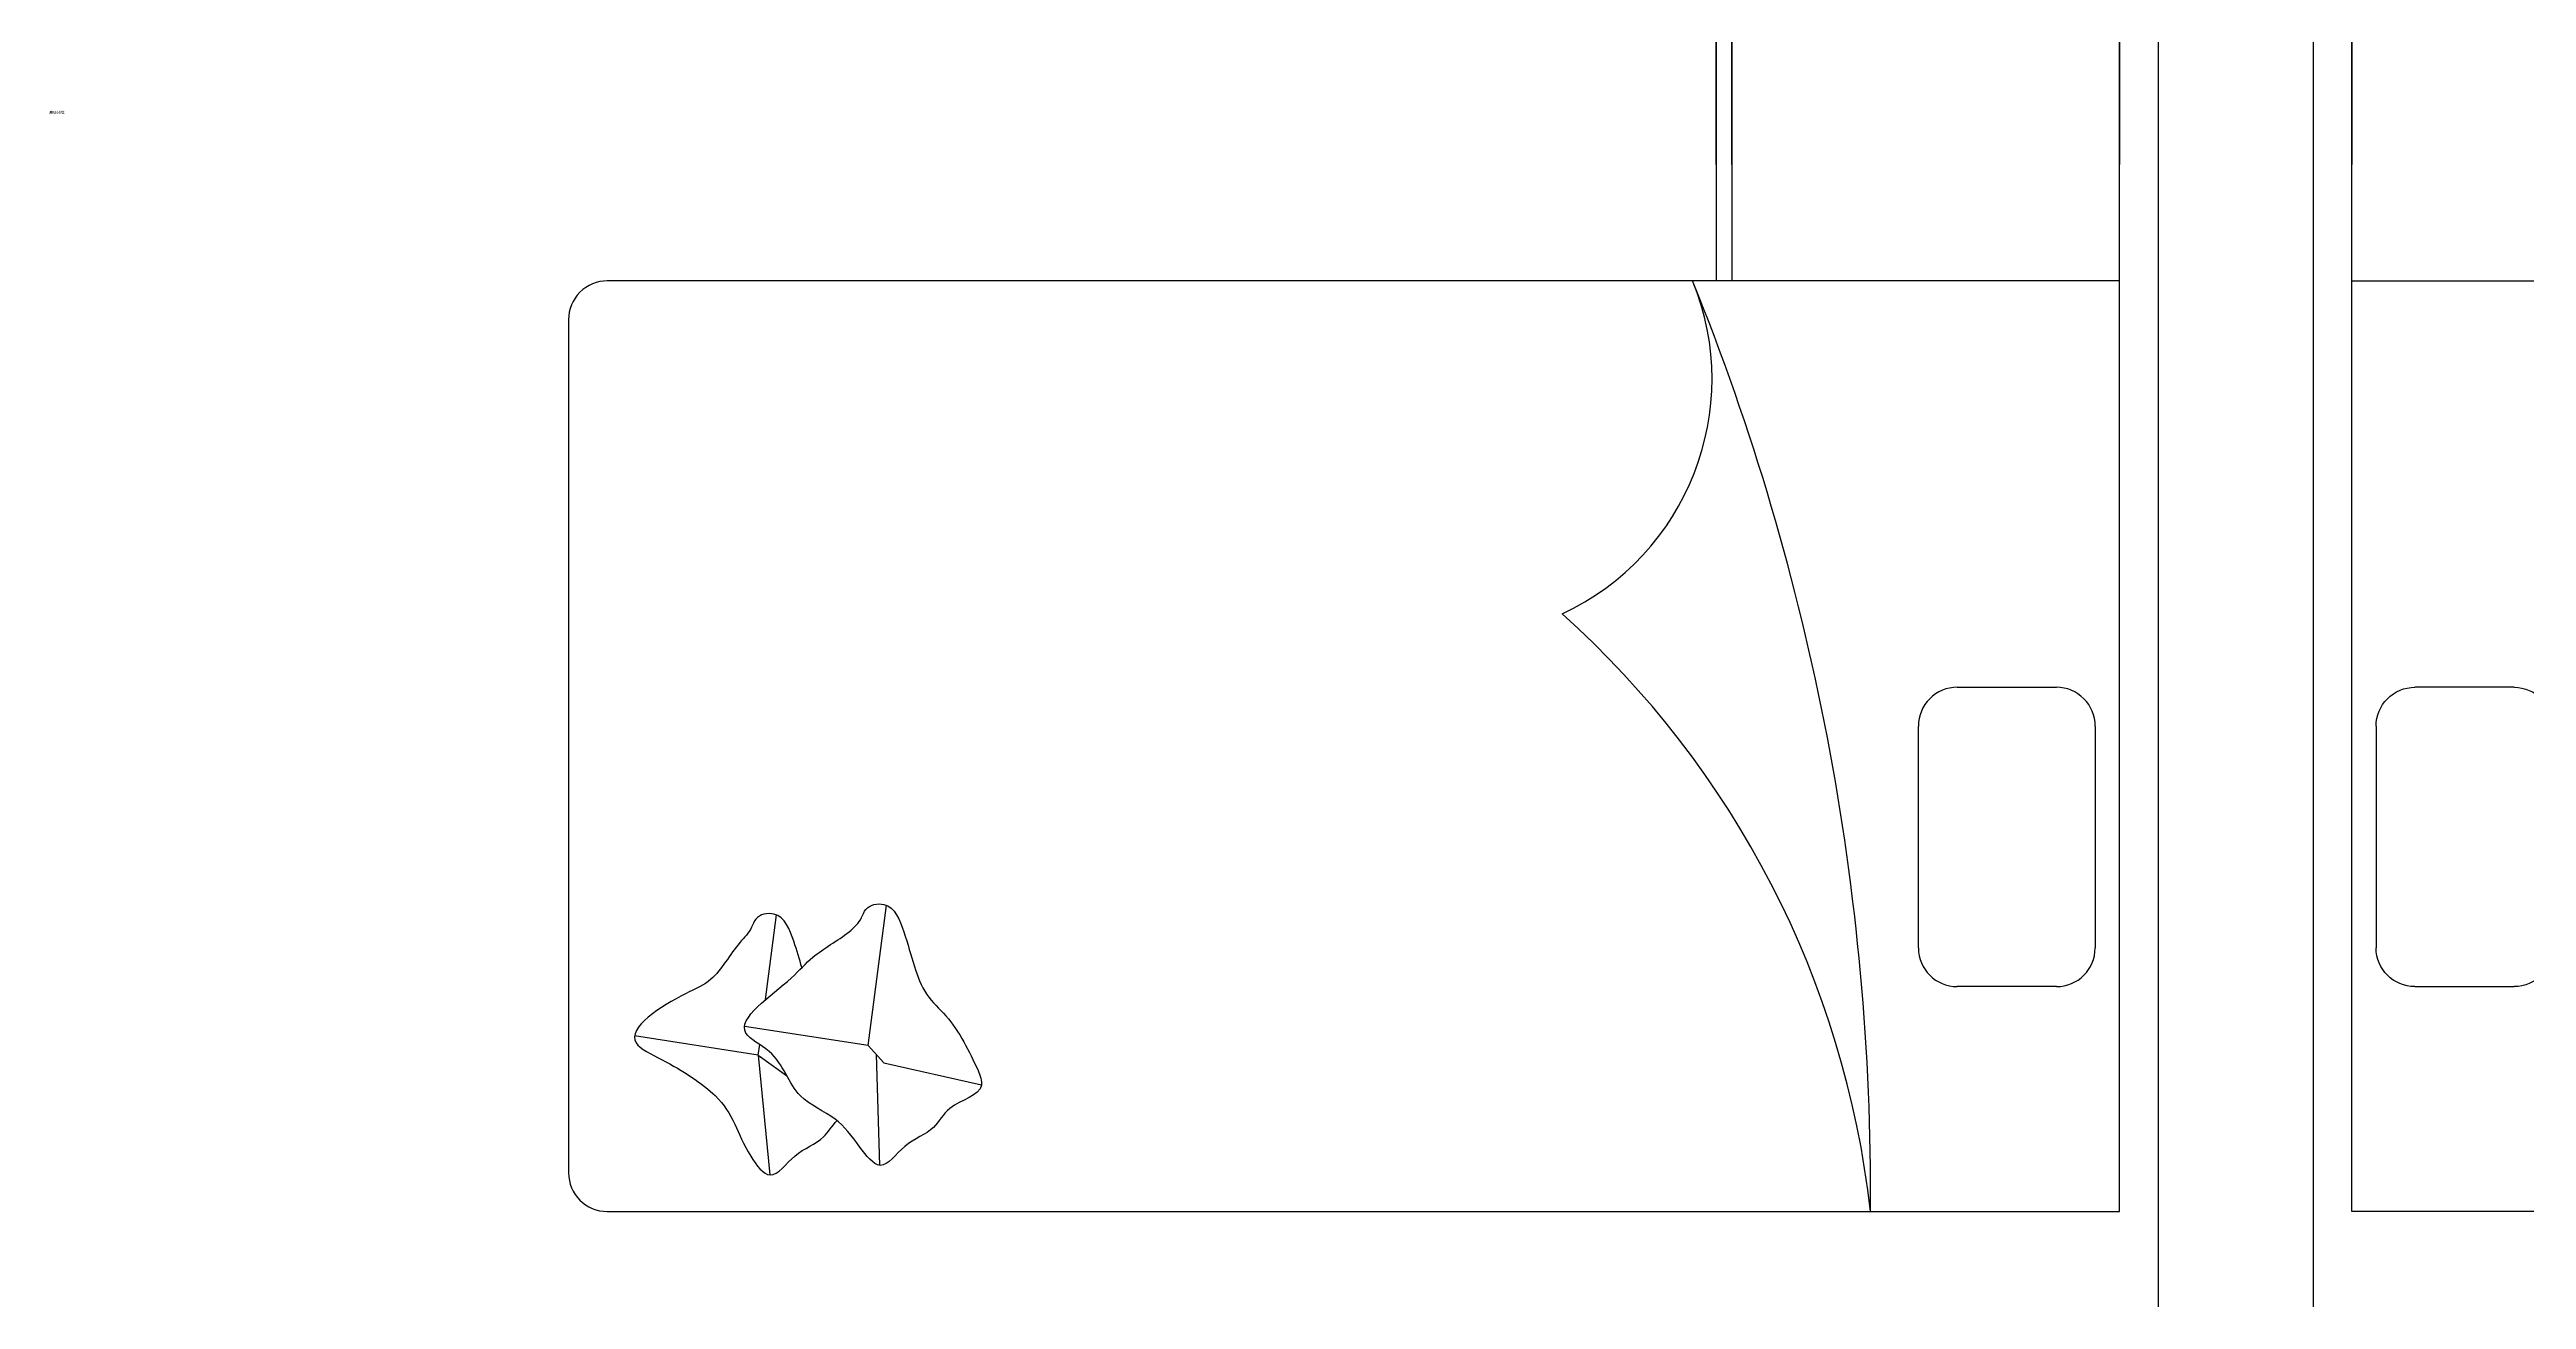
# Model space of a CAD drawing. Header units: centimetres. Extents: x 8510 to 16419, y -974 to 2536.
# Drawn here: x 13508.6 to 13828.1, y 1275.8 to 1437 of the extents above; entities that cross this region are included whole.
import ezdxf

# ---------------------------------------------------------------- set-up
doc = ezdxf.new("R2010")
doc.units = ezdxf.units.CM
for name, color, linetype in [('5', 5, 'Continuous'), ('AXIS', 3, 'Continuous'), ('P5', 5, 'Continuous'), ('轴线', 1, 'Continuous')]:
    doc.layers.add(name, color=color, linetype=linetype)
doc.styles.add('文3.5', font='', dxfattribs={"height": 3.5})
doc.styles.get('文3.5').set_extended_font_data('PMingLiU')

# ---------------------------------------------------------------- blocks, each defined once
blk = doc.blocks.new('16')
at = {"layer": 'P5'}
for p, q in [((-327529.6, -96385.3), (-328629.6, -96385.3)), ((-328679.6, -96435.3), (-328679.6, -98385.3)), ((-327479.6, -98385.3), (-327479.6, -96435.3)), ((-328478.1, -96630), (-328453.3, -96470.4)), ((-328465.7, -96771.7), (-328440.9, -96612.2)), ((-328478.1, -96630), (-328632.5, -96644.8)), ((-328478.1, -96630), (-328504.1, -96666.5)), ((-328478.1, -96630), (-328464.3, -96631.8)), ((-328406.4, -96639.3), (-328297.2, -96653.5)), ((-328476.9, -96781.9), (-328620.1, -96786.5)), ((-328465.7, -96771.7), (-328488, -96792)), ((-328465.7, -96771.7), (-328284.8, -96795.3)), ((-328488, -96792), (-328516.3, -96917.8)), ((-326929.6, -97865.3), (-327479.6, -97865.3)), ((-327329.6, -97865.3), (-326829.6, -97865.3)), ((-326929.6, -97885.3), (-327479.6, -97885.3)), ((-327329.6, -97885.3), (-326829.6, -97885.3)), ((-328339.7, -98126.1), (-328053.7, -98126.1)), ((-328389.7, -98304.1), (-328389.7, -98176.1)), ((-328003.7, -98176.1), (-328003.7, -98304.1)), ((-328053.7, -98354.1), (-328339.7, -98354.1)), ((-328679.6, -98385.3), (-327479.6, -98385.3)), ((-327479.6, -98385.3), (-326929.6, -98385.3)), ((-326829.6, -98385.3), (-327329.6, -98385.3))]:
    blk.add_line(p, q, dxfattribs=at)
for centre, radius, start, end in [((-328629.6, -96435.3), 50, 90, 180), ((-327529.6, -96435.3), 50, 360, 90), ((-328816, -96854.6), 1217.4, 276.4341, 318.1692), ((-327606.2, -97526.3), 333.6, 204.8626, 292.3048), ((-328656.4, -94932.6), 3131.8, 269.575, 292.0704), ((-328339.7, -98176.1), 50, 90, 180), ((-328053.7, -98176.1), 50, 360, 90), ((-328339.7, -98304.1), 50, 180, 270), ((-328053.7, -98304.1), 50, 270, 0)]:
    blk.add_arc(centre, radius, start, end, dxfattribs=at)
blk.add_open_spline([(-328365.2, -96686.3), (-328354.3, -96683), (-328329.9, -96675.9), (-328290.3, -96660.9), (-328297.4, -96626.6), (-328317.7, -96620.9), (-328339.6, -96597.6), (-328381.6, -96575.7), (-328402.6, -96523.5), (-328454.3, -96442), (-328488.7, -96518.6), (-328527.4, -96577.9), (-328563.6, -96599.2), (-328602.9, -96614.6), (-328646.1, -96646.8), (-328601.1, -96676.8), (-328590.7, -96713.1), (-328569.2, -96724.8), (-328562.4, -96731.6)], degree=3, knots=[302.881499, 302.881499, 302.881499, 302.881499, 365.923862, 443.495891, 486.869509, 508.121341, 551.224987, 653.577238, 722.157956, 886.957345, 954.669001, 1080.195465, 1176.186491, 1262.393992, 1325.142437, 1396.247261, 1475.918394, 1525.343184, 1525.343184, 1525.343184, 1525.343184], dxfattribs=at)
blk.add_spline([(-328497.6, -96913.4), (-328427.4, -96871.9), (-328399.7, -96847.4), (-328363.5, -96831.4), (-328318.8, -96817.6), (-328283.7, -96792), (-328290.1, -96768.6), (-328300.7, -96763.2), (-328318.8, -96747.2), (-328351.8, -96700.4), (-328378.4, -96672.7), (-328449.7, -96614.1), (-328473.2, -96643.9), (-328530.6, -96684.4), (-328560.4, -96729.1), (-328596.6, -96761.1), (-328620.1, -96787.2), (-328595.8, -96818.8), (-328571.1, -96855.9), (-328546.6, -96877.2), (-328516.8, -96917.7), (-328497.6, -96913.4)], degree=3, dxfattribs=at)
blk = doc.blocks.new('42')
at = {"layer": '5', "linetype": 'Continuous', "rotation": 270}
blk.add_blockref('16', (8168, -400112.5), dxfattribs=at)
blk = doc.blocks.new('43')
at = {"layer": 'P5'}
blk.add_blockref('42', (0, 0), dxfattribs=at)

msp = doc.modelspace()

# ---------------------------------------------------------------- linework, layer by layer
at = {"layer": '轴线', "color": 7}
for p, q in [((13780.58, 1577.13), (13780.58, 904.63)), ((13800.58, 1577.13), (13800.58, 904.63))]:
    msp.add_line(p, q, dxfattribs=at)

# ---------------------------------------------------------------- block references
at = {"layer": '5', "color": 7, "linetype": 'Continuous', "xscale": -0.1, "yscale": 0.1, "zscale": 0.1, "rotation": 270}
msp.add_blockref('16', (23644.1, 34155.09), dxfattribs=at)
at = {"layer": 'P5', "color": 7, "xscale": 0.1, "yscale": 0.1, "zscale": 0.1, "rotation": 180}
msp.add_blockref('43', (4753.85, -5856.16), dxfattribs=at)

# ---------------------------------------------------------------- texts
at = {"layer": 'AXIS', "color": 7, "style": '文3.5'}
msp.add_text('高级地毯', height=0.35, dxfattribs=at).set_placement((13508.62, 1428.67))

doc.saveas('drawing.dxf')
